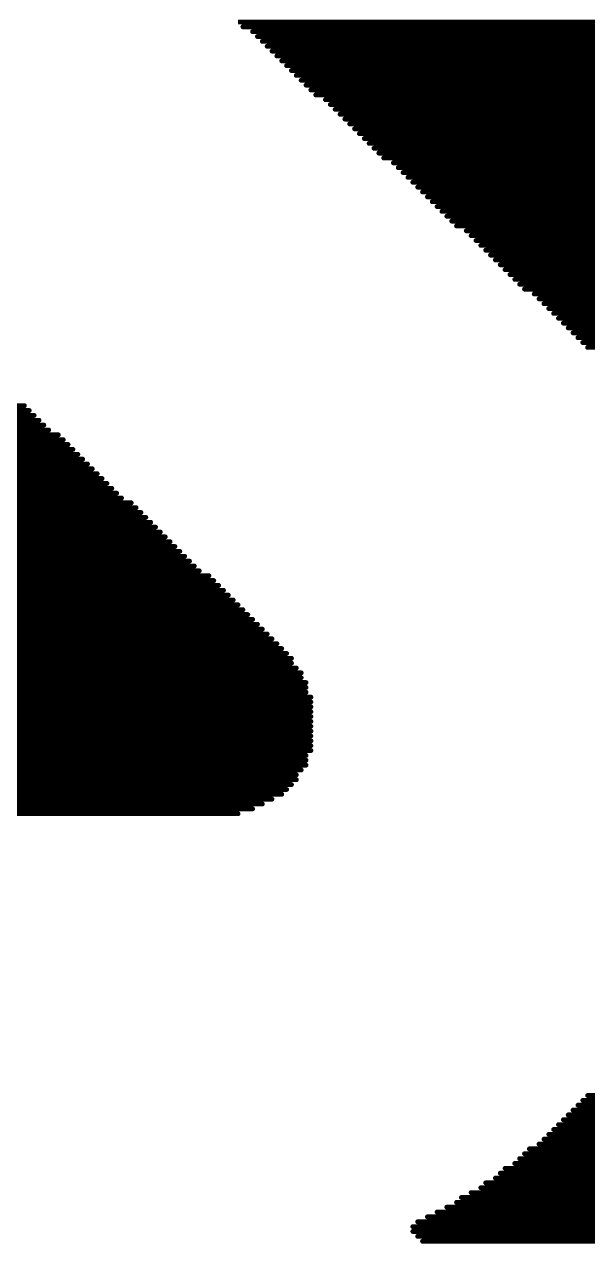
# Model space of a CAD drawing. Header units: millimetres. Extents: x 2.26 to 6.57, y 1.2 to 4.64.
# Drawn here: x 4.2208 to 4.2788, y 1.3934 to 1.5189 of the extents above; entities that cross this region are included whole.
import ezdxf

# ---------------------------------------------------------------- set-up
doc = ezdxf.new("R2010")
doc.units = ezdxf.units.MM
doc.header["$MEASUREMENT"] = 0
doc.layers.add('TopOverlay', color=2, linetype='Continuous')

# ---------------------------------------------------------------- blocks, each defined once
blk = doc.blocks.new('ST_LOGO_10___3')
at = {"layer": 'TopOverlay', "const_width": 0.0005}
for points in [[(-0.0755, -0.004), (0.0625, -0.004)], [(-0.075, -0.0045), (0.0625, -0.0045)], [(-0.074, -0.005), (0.062, -0.005)], [(-0.0735, -0.0055), (0.062, -0.0055)], [(-0.073, -0.006), (0.0615, -0.006)], [(-0.0725, -0.0065), (0.0615, -0.0065)], [(-0.072, -0.007), (0.0615, -0.007)], [(-0.0715, -0.0075), (0.061, -0.0075)], [(-0.071, -0.008), (0.061, -0.008)], [(-0.0705, -0.0085), (0.0605, -0.0085)], [(-0.07, -0.009), (0.0605, -0.009)], [(-0.0695, -0.0095), (0.06, -0.0095)], [(-0.069, -0.01), (0.06, -0.01)], [(-0.0685, -0.0105), (0.06, -0.0105)], [(-0.068, -0.011), (0.0595, -0.011)], [(-0.0675, -0.0115), (0.0595, -0.0115)], [(-0.0665, -0.012), (0.059, -0.012)], [(-0.066, -0.0125), (0.059, -0.0125)], [(-0.0655, -0.013), (0.059, -0.013)], [(-0.065, -0.0135), (0.0585, -0.0135)], [(-0.0645, -0.014), (0.0585, -0.014)], [(-0.064, -0.0145), (0.058, -0.0145)], [(-0.0635, -0.015), (0.058, -0.015)], [(-0.063, -0.0155), (0.0575, -0.0155)], [(-0.0625, -0.016), (0.0575, -0.016)], [(-0.062, -0.0165), (0.0575, -0.0165)], [(-0.0615, -0.017), (0.057, -0.017)], [(-0.061, -0.0175), (0.057, -0.0175)], [(-0.0605, -0.018), (0.0565, -0.018)], [(-0.0595, -0.0185), (0.0565, -0.0185)], [(-0.059, -0.019), (0.0565, -0.019)], [(-0.0585, -0.0195), (0.056, -0.0195)], [(-0.058, -0.02), (0.056, -0.02)], [(-0.0575, -0.0205), (0.0555, -0.0205)], [(-0.057, -0.021), (0.0555, -0.021)], [(-0.0565, -0.0215), (0.0555, -0.0215)], [(-0.056, -0.022), (0.055, -0.022)], [(-0.0555, -0.0225), (0.055, -0.0225)], [(-0.055, -0.023), (0.0545, -0.023)], [(-0.0545, -0.0235), (0.0545, -0.0235)], [(-0.054, -0.024), (0.054, -0.024)], [(-0.0535, -0.0245), (0.054, -0.0245)], [(-0.053, -0.025), (0.054, -0.025)], [(-0.052, -0.0255), (0.0535, -0.0255)], [(-0.0515, -0.026), (0.0535, -0.026)], [(-0.051, -0.0265), (0.053, -0.0265)], [(-0.0505, -0.027), (0.053, -0.027)], [(-0.05, -0.0275), (0.053, -0.0275)], [(-0.0495, -0.028), (0.0525, -0.028)], [(-0.049, -0.0285), (0.0525, -0.0285)], [(-0.0485, -0.029), (0.052, -0.029)], [(-0.048, -0.0295), (0.052, -0.0295)], [(-0.0475, -0.03), (0.0515, -0.03)], [(-0.047, -0.0305), (0.0515, -0.0305)], [(-0.0465, -0.031), (0.0515, -0.031)], [(-0.046, -0.0315), (0.051, -0.0315)], [(-0.045, -0.032), (0.051, -0.032)], [(-0.0445, -0.0325), (0.0505, -0.0325)], [(-0.044, -0.033), (0.0505, -0.033)], [(-0.0435, -0.0335), (0.0505, -0.0335)], [(-0.043, -0.034), (0.05, -0.034)], [(-0.0425, -0.0345), (0.05, -0.0345)], [(-0.042, -0.035), (0.0495, -0.035)], [(-0.0415, -0.0355), (0.0495, -0.0355)], [(-0.041, -0.036), (0.049, -0.036)], [(-0.0405, -0.0365), (0.049, -0.0365)], [(-0.04, -0.037), (0.049, -0.037)], [(-0.0395, -0.0375), (0.0485, -0.0375)], [(-0.2145, -0.0435), (-0.0975, -0.0435)], [(-0.2145, -0.044), (-0.097, -0.044)], [(-0.215, -0.0445), (-0.0965, -0.0445)], [(-0.215, -0.045), (-0.096, -0.045)], [(-0.216, -0.0465), (-0.094, -0.0465)], [(-0.2155, -0.0455), (-0.0955, -0.0455)], [(-0.2155, -0.046), (-0.095, -0.046)], [(-0.216, -0.047), (-0.0935, -0.047)], [(-0.216, -0.0475), (-0.093, -0.0475)], [(-0.217, -0.049), (-0.0915, -0.049)], [(-0.2165, -0.048), (-0.0925, -0.048)], [(-0.2165, -0.0485), (-0.092, -0.0485)], [(-0.217, -0.0495), (-0.091, -0.0495)], [(-0.217, -0.05), (-0.0905, -0.05)], [(-0.218, -0.0515), (-0.089, -0.0515)], [(-0.2175, -0.0505), (-0.09, -0.0505)], [(-0.2175, -0.051), (-0.0895, -0.051)], [(-0.218, -0.052), (-0.0885, -0.052)], [(-0.218, -0.0525), (-0.088, -0.0525)], [(-0.219, -0.054), (-0.086, -0.054)], [(-0.2185, -0.053), (-0.0875, -0.053)], [(-0.2185, -0.0535), (-0.0865, -0.0535)], [(-0.2195, -0.055), (-0.085, -0.055)], [(-0.219, -0.0545), (-0.0855, -0.0545)], [(-0.22, -0.0565), (-0.0835, -0.0565)], [(-0.2195, -0.0555), (-0.0845, -0.0555)], [(-0.2195, -0.056), (-0.084, -0.056)], [(-0.2205, -0.0575), (-0.0825, -0.0575)], [(-0.22, -0.057), (-0.083, -0.057)], [(-0.221, -0.059), (-0.081, -0.059)], [(-0.2205, -0.058), (-0.082, -0.058)], [(-0.2205, -0.0585), (-0.0815, -0.0585)], [(-0.2215, -0.06), (-0.08, -0.06)], [(-0.221, -0.0595), (-0.0805, -0.0595)], [(-0.222, -0.061), (-0.0785, -0.061)], [(-0.222, -0.0615), (-0.078, -0.0615)], [(-0.2215, -0.0605), (-0.0795, -0.0605)], [(-0.2225, -0.0625), (-0.077, -0.0625)], [(-0.2225, -0.063), (-0.0765, -0.063)], [(-0.222, -0.062), (-0.0775, -0.062)], [(-0.223, -0.0635), (-0.076, -0.0635)], [(-0.223, -0.064), (-0.0755, -0.064)], [(-0.2235, -0.065), (-0.0745, -0.065)], [(-0.2235, -0.0655), (-0.074, -0.0655)], [(-0.223, -0.0645), (-0.075, -0.0645)], [(-0.224, -0.066), (-0.0735, -0.066)], [(-0.224, -0.0665), (-0.073, -0.0665)], [(-0.2245, -0.067), (-0.0725, -0.067)], [(-0.2245, -0.0675), (-0.072, -0.0675)], [(-0.2245, -0.068), (-0.0715, -0.068)], [(-0.225, -0.0685), (-0.071, -0.0685)], [(-0.225, -0.069), (-0.0705, -0.069)], [(-0.2255, -0.0695), (-0.07, -0.0695)], [(-0.2255, -0.07), (-0.07, -0.07)], [(-0.2255, -0.0705), (-0.0695, -0.0705)], [(-0.226, -0.071), (-0.069, -0.071)], [(-0.226, -0.0715), (-0.069, -0.0715)], [(-0.227, -0.073), (-0.0685, -0.073)], [(-0.2265, -0.072), (-0.0685, -0.072)], [(-0.2265, -0.0725), (-0.0685, -0.0725)], [(-0.227, -0.0735), (-0.068, -0.0735)], [(-0.227, -0.074), (-0.068, -0.074)], [(-0.228, -0.0755), (-0.068, -0.0755)], [(-0.2275, -0.0745), (-0.068, -0.0745)], [(-0.2275, -0.075), (-0.068, -0.075)], [(-0.228, -0.076), (-0.068, -0.076)], [(-0.228, -0.0765), (-0.068, -0.0765)], [(-0.229, -0.078), (-0.068, -0.078)], [(-0.2285, -0.077), (-0.068, -0.077)], [(-0.2285, -0.0775), (-0.068, -0.0775)], [(-0.229, -0.0785), (-0.068, -0.0785)], [(-0.229, -0.079), (-0.068, -0.079)], [(-0.23, -0.0805), (-0.0685, -0.0805)], [(-0.2295, -0.0795), (-0.0685, -0.0795)], [(-0.2295, -0.08), (-0.0685, -0.08)], [(-0.23, -0.081), (-0.069, -0.081)], [(-0.23, -0.0815), (-0.0695, -0.0815)], [(-0.23, -0.082), (-0.0695, -0.082)], [(-0.23, -0.0825), (-0.07, -0.0825)], [(-0.23, -0.083), (-0.0705, -0.083)], [(-0.23, -0.0835), (-0.071, -0.0835)], [(-0.23, -0.084), (-0.072, -0.084)], [(-0.2295, -0.0845), (-0.073, -0.0845)], [(-0.229, -0.085), (-0.074, -0.085)], [(-0.2285, -0.0855), (-0.0755, -0.0855)], [(-0.0405, -0.1155), (0.0165, -0.1155)], [(-0.04, -0.115), (0.0165, -0.115)], [(-0.0395, -0.1145), (0.0165, -0.1145)], [(-0.0415, -0.1165), (0.016, -0.1165)], [(-0.041, -0.116), (0.016, -0.116)], [(-0.043, -0.118), (0.0155, -0.118)], [(-0.0425, -0.1175), (0.0155, -0.1175)], [(-0.042, -0.117), (0.0155, -0.117)], [(-0.044, -0.119), (0.015, -0.119)], [(-0.0435, -0.1185), (0.015, -0.1185)], [(-0.046, -0.1205), (0.014, -0.1205)], [(-0.0455, -0.12), (0.0145, -0.12)], [(-0.0445, -0.1195), (0.0145, -0.1195)], [(-0.047, -0.1215), (0.014, -0.1215)], [(-0.0465, -0.121), (0.014, -0.121)], [(-0.049, -0.123), (0.013, -0.123)], [(-0.0485, -0.1225), (0.0135, -0.1225)], [(-0.048, -0.122), (0.0135, -0.122)], [(-0.0505, -0.124), (0.013, -0.124)], [(-0.05, -0.1235), (0.013, -0.1235)], [(-0.053, -0.1255), (0.012, -0.1255)], [(-0.0525, -0.125), (0.0125, -0.125)], [(-0.0515, -0.1245), (0.0125, -0.1245)], [(-0.056, -0.127), (0.011, -0.127)], [(-0.055, -0.1265), (0.0115, -0.1265)], [(-0.054, -0.126), (0.0115, -0.126)], [(-0.0575, -0.128), (0.0095, -0.128)], [(-0.057, -0.1275), (0.01, -0.1275)], [(-0.0575, -0.1285), (0.009, -0.1285)], [(-0.057, -0.129), (0.0075, -0.129)], [(-0.0565, -0.1295), (0.0055, -0.1295)]]:
    blk.add_lwpolyline(points, dxfattribs=at)
at = {"layer": 'TopOverlay', "const_width": 0.00025}
for points in [[(-0.075125, -0.0045, 1), (-0.074875, -0.0045, 1)], [(-0.074125, -0.005, 1), (-0.073875, -0.005, 1)], [(-0.073625, -0.0055, 1), (-0.073375, -0.0055, 1)], [(-0.073125, -0.006, 1), (-0.072875, -0.006, 1)], [(-0.072625, -0.0065, 1), (-0.072375, -0.0065, 1)], [(-0.072125, -0.007, 1), (-0.071875, -0.007, 1)], [(-0.071625, -0.0075, 1), (-0.071375, -0.0075, 1)], [(-0.071125, -0.008, 1), (-0.070875, -0.008, 1)], [(-0.070625, -0.0085, 1), (-0.070375, -0.0085, 1)], [(-0.070125, -0.009, 1), (-0.069875, -0.009, 1)], [(-0.069625, -0.0095, 1), (-0.069375, -0.0095, 1)], [(-0.069125, -0.01, 1), (-0.068875, -0.01, 1)], [(-0.068625, -0.0105, 1), (-0.068375, -0.0105, 1)], [(-0.068125, -0.011, 1), (-0.067875, -0.011, 1)], [(-0.067625, -0.0115, 1), (-0.067375, -0.0115, 1)], [(-0.066625, -0.012, 1), (-0.066375, -0.012, 1)], [(-0.066125, -0.0125, 1), (-0.065875, -0.0125, 1)], [(-0.065625, -0.013, 1), (-0.065375, -0.013, 1)], [(-0.065125, -0.0135, 1), (-0.064875, -0.0135, 1)], [(-0.064625, -0.014, 1), (-0.064375, -0.014, 1)], [(-0.064125, -0.0145, 1), (-0.063875, -0.0145, 1)], [(-0.063625, -0.015, 1), (-0.063375, -0.015, 1)], [(-0.063125, -0.0155, 1), (-0.062875, -0.0155, 1)], [(-0.062625, -0.016, 1), (-0.062375, -0.016, 1)], [(-0.062125, -0.0165, 1), (-0.061875, -0.0165, 1)], [(-0.061625, -0.017, 1), (-0.061375, -0.017, 1)], [(-0.061125, -0.0175, 1), (-0.060875, -0.0175, 1)], [(-0.060625, -0.018, 1), (-0.060375, -0.018, 1)], [(-0.059625, -0.0185, 1), (-0.059375, -0.0185, 1)], [(-0.059125, -0.019, 1), (-0.058875, -0.019, 1)], [(-0.058625, -0.0195, 1), (-0.058375, -0.0195, 1)], [(-0.058125, -0.02, 1), (-0.057875, -0.02, 1)], [(-0.057625, -0.0205, 1), (-0.057375, -0.0205, 1)], [(-0.057125, -0.021, 1), (-0.056875, -0.021, 1)], [(-0.056625, -0.0215, 1), (-0.056375, -0.0215, 1)], [(-0.056125, -0.022, 1), (-0.055875, -0.022, 1)], [(-0.055625, -0.0225, 1), (-0.055375, -0.0225, 1)], [(-0.055125, -0.023, 1), (-0.054875, -0.023, 1)], [(-0.054625, -0.0235, 1), (-0.054375, -0.0235, 1)], [(-0.054125, -0.024, 1), (-0.053875, -0.024, 1)], [(-0.053625, -0.0245, 1), (-0.053375, -0.0245, 1)], [(-0.053125, -0.025, 1), (-0.052875, -0.025, 1)], [(-0.052125, -0.0255, 1), (-0.051875, -0.0255, 1)], [(-0.051625, -0.026, 1), (-0.051375, -0.026, 1)], [(-0.051125, -0.0265, 1), (-0.050875, -0.0265, 1)], [(-0.050625, -0.027, 1), (-0.050375, -0.027, 1)], [(-0.050125, -0.0275, 1), (-0.049875, -0.0275, 1)], [(-0.049625, -0.028, 1), (-0.049375, -0.028, 1)], [(-0.049125, -0.0285, 1), (-0.048875, -0.0285, 1)], [(-0.048625, -0.029, 1), (-0.048375, -0.029, 1)], [(-0.048125, -0.0295, 1), (-0.047875, -0.0295, 1)], [(-0.047625, -0.03, 1), (-0.047375, -0.03, 1)], [(-0.047125, -0.0305, 1), (-0.046875, -0.0305, 1)], [(-0.046625, -0.031, 1), (-0.046375, -0.031, 1)], [(-0.046125, -0.0315, 1), (-0.045875, -0.0315, 1)], [(-0.045125, -0.032, 1), (-0.044875, -0.032, 1)], [(-0.044625, -0.0325, 1), (-0.044375, -0.0325, 1)], [(-0.044125, -0.033, 1), (-0.043875, -0.033, 1)], [(-0.043625, -0.0335, 1), (-0.043375, -0.0335, 1)], [(-0.043125, -0.034, 1), (-0.042875, -0.034, 1)], [(-0.042625, -0.0345, 1), (-0.042375, -0.0345, 1)], [(-0.042125, -0.035, 1), (-0.041875, -0.035, 1)], [(-0.041625, -0.0355, 1), (-0.041375, -0.0355, 1)], [(-0.041125, -0.036, 1), (-0.040875, -0.036, 1)], [(-0.040625, -0.0365, 1), (-0.040375, -0.0365, 1)], [(-0.040125, -0.037, 1), (-0.039875, -0.037, 1)], [(-0.039625, -0.0375, 1), (-0.039375, -0.0375, 1)], [(-0.097625, -0.0435, 1), (-0.097375, -0.0435, 1)], [(-0.097125, -0.044, 1), (-0.096875, -0.044, 1)], [(-0.096625, -0.0445, 1), (-0.096375, -0.0445, 1)], [(-0.096125, -0.045, 1), (-0.095875, -0.045, 1)], [(-0.095625, -0.0455, 1), (-0.095375, -0.0455, 1)], [(-0.095125, -0.046, 1), (-0.094875, -0.046, 1)], [(-0.094125, -0.0465, 1), (-0.093875, -0.0465, 1)], [(-0.093625, -0.047, 1), (-0.093375, -0.047, 1)], [(-0.093125, -0.0475, 1), (-0.092875, -0.0475, 1)], [(-0.092625, -0.048, 1), (-0.092375, -0.048, 1)], [(-0.092125, -0.0485, 1), (-0.091875, -0.0485, 1)], [(-0.091625, -0.049, 1), (-0.091375, -0.049, 1)], [(-0.091125, -0.0495, 1), (-0.090875, -0.0495, 1)], [(-0.090625, -0.05, 1), (-0.090375, -0.05, 1)], [(-0.090125, -0.0505, 1), (-0.089875, -0.0505, 1)], [(-0.089625, -0.051, 1), (-0.089375, -0.051, 1)], [(-0.089125, -0.0515, 1), (-0.088875, -0.0515, 1)], [(-0.088625, -0.052, 1), (-0.088375, -0.052, 1)], [(-0.088125, -0.0525, 1), (-0.087875, -0.0525, 1)], [(-0.087625, -0.053, 1), (-0.087375, -0.053, 1)], [(-0.086625, -0.0535, 1), (-0.086375, -0.0535, 1)], [(-0.086125, -0.054, 1), (-0.085875, -0.054, 1)], [(-0.085625, -0.0545, 1), (-0.085375, -0.0545, 1)], [(-0.085125, -0.055, 1), (-0.084875, -0.055, 1)], [(-0.084625, -0.0555, 1), (-0.084375, -0.0555, 1)], [(-0.084125, -0.056, 1), (-0.083875, -0.056, 1)], [(-0.083625, -0.0565, 1), (-0.083375, -0.0565, 1)], [(-0.083125, -0.057, 1), (-0.082875, -0.057, 1)], [(-0.082625, -0.0575, 1), (-0.082375, -0.0575, 1)], [(-0.082125, -0.058, 1), (-0.081875, -0.058, 1)], [(-0.081625, -0.0585, 1), (-0.081375, -0.0585, 1)], [(-0.081125, -0.059, 1), (-0.080875, -0.059, 1)], [(-0.080625, -0.0595, 1), (-0.080375, -0.0595, 1)], [(-0.080125, -0.06, 1), (-0.079875, -0.06, 1)], [(-0.079625, -0.0605, 1), (-0.079375, -0.0605, 1)], [(-0.078625, -0.061, 1), (-0.078375, -0.061, 1)], [(-0.078125, -0.0615, 1), (-0.077875, -0.0615, 1)], [(-0.077625, -0.062, 1), (-0.077375, -0.062, 1)], [(-0.077125, -0.0625, 1), (-0.076875, -0.0625, 1)], [(-0.076625, -0.063, 1), (-0.076375, -0.063, 1)], [(-0.076125, -0.0635, 1), (-0.075875, -0.0635, 1)], [(-0.075625, -0.064, 1), (-0.075375, -0.064, 1)], [(-0.075125, -0.0645, 1), (-0.074875, -0.0645, 1)], [(-0.074625, -0.065, 1), (-0.074375, -0.065, 1)], [(-0.074125, -0.0655, 1), (-0.073875, -0.0655, 1)], [(-0.073625, -0.066, 1), (-0.073375, -0.066, 1)], [(-0.073125, -0.0665, 1), (-0.072875, -0.0665, 1)], [(-0.072625, -0.067, 1), (-0.072375, -0.067, 1)], [(-0.072125, -0.0675, 1), (-0.071875, -0.0675, 1)], [(-0.071625, -0.068, 1), (-0.071375, -0.068, 1)], [(-0.071125, -0.0685, 1), (-0.070875, -0.0685, 1)], [(-0.070625, -0.069, 1), (-0.070375, -0.069, 1)], [(-0.070125, -0.0695, 1), (-0.069875, -0.0695, 1)], [(-0.070125, -0.07, 1), (-0.069875, -0.07, 1)], [(-0.069625, -0.0705, 1), (-0.069375, -0.0705, 1)], [(-0.069125, -0.071, 1), (-0.068875, -0.071, 1)], [(-0.069125, -0.0715, 1), (-0.068875, -0.0715, 1)], [(-0.068625, -0.072, 1), (-0.068375, -0.072, 1)], [(-0.068625, -0.0725, 1), (-0.068375, -0.0725, 1)], [(-0.068625, -0.073, 1), (-0.068375, -0.073, 1)], [(-0.068125, -0.0735, 1), (-0.067875, -0.0735, 1)], [(-0.068125, -0.074, 1), (-0.067875, -0.074, 1)], [(-0.068125, -0.0745, 1), (-0.067875, -0.0745, 1)], [(-0.068125, -0.075, 1), (-0.067875, -0.075, 1)], [(-0.068125, -0.0755, 1), (-0.067875, -0.0755, 1)], [(-0.068125, -0.076, 1), (-0.067875, -0.076, 1)], [(-0.068125, -0.0765, 1), (-0.067875, -0.0765, 1)], [(-0.068125, -0.077, 1), (-0.067875, -0.077, 1)], [(-0.068125, -0.0775, 1), (-0.067875, -0.0775, 1)], [(-0.068125, -0.078, 1), (-0.067875, -0.078, 1)], [(-0.068125, -0.0785, 1), (-0.067875, -0.0785, 1)], [(-0.068125, -0.079, 1), (-0.067875, -0.079, 1)], [(-0.068625, -0.0795, 1), (-0.068375, -0.0795, 1)], [(-0.068625, -0.08, 1), (-0.068375, -0.08, 1)], [(-0.068625, -0.0805, 1), (-0.068375, -0.0805, 1)], [(-0.069625, -0.0815, 1), (-0.069375, -0.0815, 1)], [(-0.069125, -0.081, 1), (-0.068875, -0.081, 1)], [(-0.070625, -0.083, 1), (-0.070375, -0.083, 1)], [(-0.070125, -0.0825, 1), (-0.069875, -0.0825, 1)], [(-0.069625, -0.082, 1), (-0.069375, -0.082, 1)], [(-0.072125, -0.084, 1), (-0.071875, -0.084, 1)], [(-0.071125, -0.0835, 1), (-0.070875, -0.0835, 1)], [(-0.075625, -0.0855, 1), (-0.075375, -0.0855, 1)], [(-0.074125, -0.085, 1), (-0.073875, -0.085, 1)], [(-0.073125, -0.0845, 1), (-0.072875, -0.0845, 1)], [(-0.040625, -0.1155, 1), (-0.040375, -0.1155, 1)], [(-0.040125, -0.115, 1), (-0.039875, -0.115, 1)], [(-0.039625, -0.1145, 1), (-0.039375, -0.1145, 1)], [(-0.041625, -0.1165, 1), (-0.041375, -0.1165, 1)], [(-0.041125, -0.116, 1), (-0.040875, -0.116, 1)], [(-0.043125, -0.118, 1), (-0.042875, -0.118, 1)], [(-0.042625, -0.1175, 1), (-0.042375, -0.1175, 1)], [(-0.042125, -0.117, 1), (-0.041875, -0.117, 1)], [(-0.044125, -0.119, 1), (-0.043875, -0.119, 1)], [(-0.043625, -0.1185, 1), (-0.043375, -0.1185, 1)], [(-0.046125, -0.1205, 1), (-0.045875, -0.1205, 1)], [(-0.045625, -0.12, 1), (-0.045375, -0.12, 1)], [(-0.044625, -0.1195, 1), (-0.044375, -0.1195, 1)], [(-0.047125, -0.1215, 1), (-0.046875, -0.1215, 1)], [(-0.046625, -0.121, 1), (-0.046375, -0.121, 1)], [(-0.049125, -0.123, 1), (-0.048875, -0.123, 1)], [(-0.048625, -0.1225, 1), (-0.048375, -0.1225, 1)], [(-0.048125, -0.122, 1), (-0.047875, -0.122, 1)], [(-0.050625, -0.124, 1), (-0.050375, -0.124, 1)], [(-0.050125, -0.1235, 1), (-0.049875, -0.1235, 1)], [(-0.053125, -0.1255, 1), (-0.052875, -0.1255, 1)], [(-0.052625, -0.125, 1), (-0.052375, -0.125, 1)], [(-0.051625, -0.1245, 1), (-0.051375, -0.1245, 1)], [(-0.056125, -0.127, 1), (-0.055875, -0.127, 1)], [(-0.055125, -0.1265, 1), (-0.054875, -0.1265, 1)], [(-0.054125, -0.126, 1), (-0.053875, -0.126, 1)], [(-0.057625, -0.128, 1), (-0.057375, -0.128, 1)], [(-0.057125, -0.1275, 1), (-0.056875, -0.1275, 1)], [(-0.057625, -0.1285, 1), (-0.057375, -0.1285, 1)], [(-0.057125, -0.129, 1), (-0.056875, -0.129, 1)], [(-0.056625, -0.1295, 1), (-0.056375, -0.1295, 1)]]:
    blk.add_lwpolyline(points, format="xyb", close=True, dxfattribs=at)

msp = doc.modelspace()

# ---------------------------------------------------------------- block references
msp.add_blockref('ST_LOGO_10___3', (4.31827, 1.52315))

doc.saveas('drawing.dxf')
